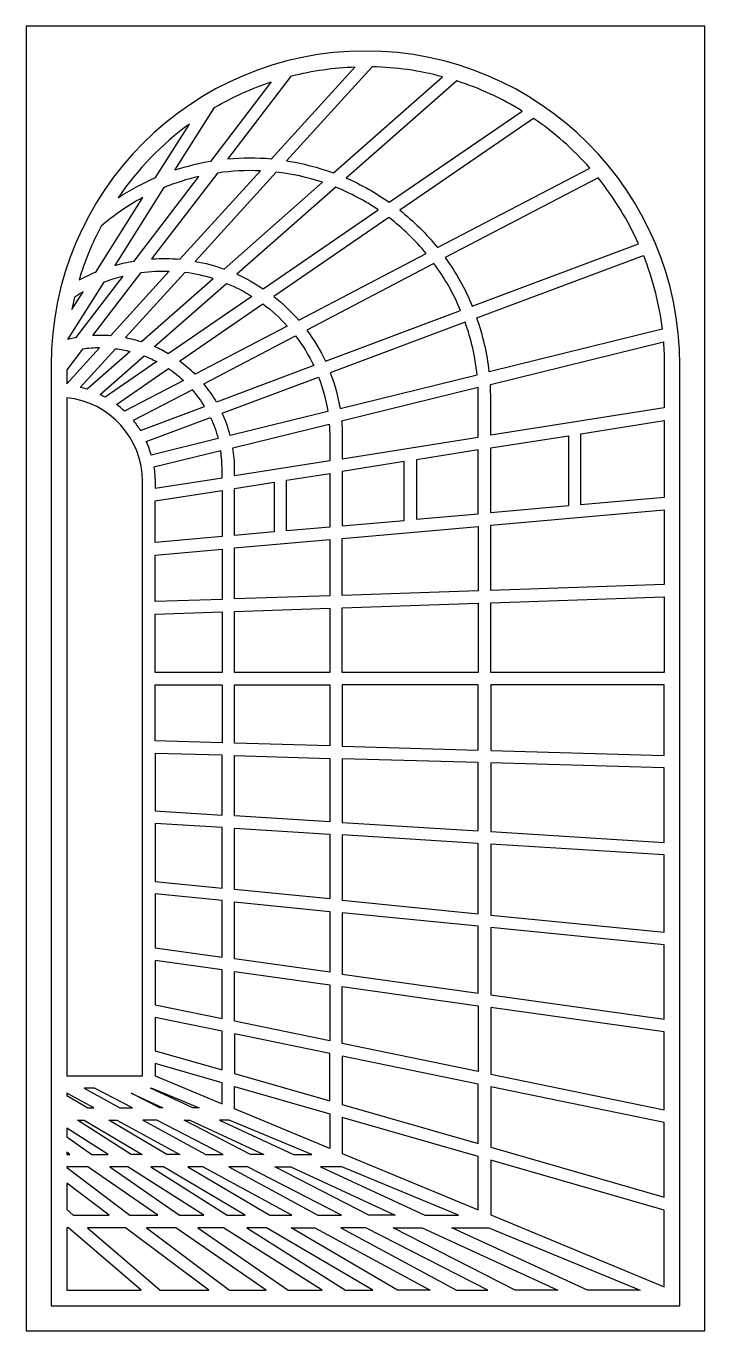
# Model space of a CAD drawing. Header units: millimetres. Extents: x 93 to 1180, y 203 to 2294.
import ezdxf

# ---------------------------------------------------------------- set-up
doc = ezdxf.new("R2010")
doc.units = ezdxf.units.MM
doc.layers.add('Default Layer', color=1, linetype='Continuous')

msp = doc.modelspace()

# ---------------------------------------------------------------- linework, layer by layer
at = {"layer": 'Default Layer'}
for points in [[(93.2, 203), (1180.4, 203), (1180.4, 2293.7), (93.2, 2293.7)], [(981.9, 1640.6), (1115.4, 1661.6), (1115.4, 1538.5), (981.9, 1526.7)], [(961.9, 1637.4), (961.9, 1524.9), (837.4, 1513.9), (837.4, 1617.8)], [(718.5, 1503.4), (817.4, 1512.1), (817.4, 1614.6), (718.5, 1599)], [(698.5, 1595.8), (599.6, 1580.2), (599.6, 1492.8), (698.5, 1501.6)], [(510.3, 1566.1), (579.6, 1577.1), (579.6, 1491.1), (510.3, 1484.9)], [(407.1, 1475.8), (299.7, 1466.3), (299.7, 1532.9), (407.1, 1549.8)], [(490.3, 1483.2), (427.1, 1477.6), (427.1, 1553), (490.3, 1563)], [(1115.4, 1518.4), (1115.4, 1399), (837.4, 1389.6), (837.4, 1493.8)], [(599.6, 1381.6), (599.6, 1472.8), (817.4, 1492), (817.4, 1389)], [(427.1, 1375.8), (427.1, 1457.5), (579.6, 1471), (579.6, 1381)], [(407.1, 1375.2), (299.7, 1371.5), (299.7, 1446.2), (407.1, 1455.7)], [(427.1, 1258.2), (427.1, 1355.8), (579.6, 1361), (579.6, 1258.2)], [(599.6, 1361.6), (817.4, 1369), (817.4, 1258.2), (599.6, 1258.2)], [(1115.4, 1379), (1115.4, 1258.2), (837.4, 1258.2), (837.4, 1369.6)], [(407.1, 1258.2), (299.7, 1258.2), (299.7, 1351.5), (407.1, 1355.1)], [(407.1, 1145.4), (299.7, 1148.4), (299.7, 1238.2), (407.1, 1238.2)], [(427.1, 1144.8), (427.1, 1238.2), (579.6, 1238.2), (579.6, 1140.4)], [(817.4, 1133.6), (817.4, 1238.2), (599.6, 1238.2), (599.6, 1139.9)], [(1115.4, 1125.1), (1115.4, 1238.2), (837.4, 1238.2), (837.4, 1133)], [(299.7, 1036.3), (407.1, 1029.6), (407.1, 1125.4), (299.7, 1128.4)], [(427.1, 1028.4), (427.1, 1124.8), (579.6, 1120.4), (579.6, 1018.9)], [(817.4, 1004.2), (817.4, 1113.6), (599.6, 1119.8), (599.6, 1017.7)], [(1115.4, 985.8), (1115.4, 1105.1), (837.4, 1113), (837.4, 1003)], [(299.7, 923.2), (407.1, 912.5), (407.1, 1009.6), (299.7, 1016.2)], [(427.1, 910.5), (427.1, 1008.3), (579.6, 998.9), (579.6, 895.2)], [(817.4, 871.4), (817.4, 984.2), (599.6, 997.7), (599.6, 893.2)], [(1115.4, 841.7), (1115.4, 965.7), (837.4, 982.9), (837.4, 869.4)], [(299.7, 816.9), (407.1, 801.8), (407.1, 892.4), (299.7, 903.1)], [(427.1, 799), (427.1, 890.4), (579.6, 875.1), (579.6, 777.6)], [(599.6, 774.8), (817.4, 744.2), (817.4, 851.3), (599.6, 873.1)], [(837.4, 741.4), (1115.4, 702.3), (1115.4, 821.6), (837.4, 849.3)], [(299.7, 725.5), (407.1, 703.4), (407.1, 781.6), (299.7, 796.7)], [(427.1, 699.3), (427.1, 778.8), (579.6, 757.4), (579.6, 667.8)], [(817.4, 618.8), (599.6, 663.7), (599.6, 754.6), (817.4, 724)], [(837.4, 614.6), (1115.4, 557.3), (1115.4, 682.1), (837.4, 721.2)], [(299.7, 652), (407.1, 621.1), (407.1, 683), (299.7, 705.1)], [(427.1, 615.4), (579.6, 571.5), (579.6, 647.4), (427.1, 678.8)], [(299.7, 611.5), (407.1, 567), (407.1, 600.3), (299.7, 631.2)], [(599.6, 565.8), (817.4, 503.1), (817.4, 598.4), (599.6, 643.3)], [(243.6, 560.6), (263.5, 560.6), (202.7, 591.8), (186, 591.8)], [(360, 560.6), (292.4, 591.8), (294.8, 591.8), (370.3, 560.6)], [(579.6, 550.7), (579.6, 495.5), (427.1, 558.7), (427.1, 594.6)], [(837.4, 497.3), (1115.4, 417.4), (1115.4, 536.9), (837.4, 594.2)], [(201.7, 560.6), (158.2, 584.1), (158.2, 580.4), (191.9, 560.6)], [(312.3, 560.6), (307.2, 560.6), (261.3, 584.1)], [(599.6, 487.2), (817.4, 397), (817.4, 482.3), (599.6, 544.9)], [(224.4, 485.9), (158.2, 527.9), (158.2, 513.7), (198.5, 485.9)], [(279.1, 485.9), (261.7, 485.9), (175.6, 540.6), (186.4, 540.6)], [(339.2, 485.9), (318.5, 485.9), (225.8, 540.6), (238.5, 540.6)], [(381.2, 485.9), (408.8, 485.9), (302.4, 540.6), (280.4, 540.6)], [(473.8, 485.9), (452.6, 485.9), (346.2, 540.6), (355.6, 540.6)], [(521.4, 485.9), (550.6, 485.9), (418.6, 540.6), (403.2, 540.6)], [(163.3, 485.9), (158.2, 489.4), (158.2, 485.9)], [(158.2, 464.6), (259.2, 388.4), (304, 388.4), (192.2, 465.9), (158.2, 465.9)], [(339.1, 388.4), (377.8, 388.4), (255.9, 465.9), (227.3, 465.9)], [(415.1, 388.4), (444.3, 388.4), (313.1, 465.9), (293.2, 465.9)], [(483.7, 388.4), (518.7, 388.4), (376.1, 465.9), (352.4, 465.9)], [(560.6, 388.4), (598.4, 388.4), (447.7, 465.9), (418, 465.9)], [(684.3, 388.4), (642.1, 388.4), (491.5, 465.9), (517, 465.9)], [(732, 388.4), (785.8, 388.4), (598.9, 465.9), (564.6, 465.9)], [(837.4, 388.7), (1115.4, 273.6), (1115.4, 396.5), (837.4, 476.5)], [(158.2, 397.3), (168.5, 388.4), (226, 388.4), (158.2, 439.5)], [(277.5, 268), (161.1, 368.4), (158.2, 368.4), (158.2, 268)], [(308.1, 268), (385.8, 268), (252.5, 368.4), (191.7, 368.4)], [(419, 268), (477.9, 268), (332.8, 368.4), (285.8, 368.4)], [(513, 268), (567.5, 268), (409.3, 368.4), (368, 368.4)], [(604.8, 268), (648.6, 268), (478.3, 368.4), (446.6, 368.4)], [(740.6, 268), (688, 268), (517.6, 368.4), (555.6, 368.4)], [(782.5, 268), (832.7, 268), (637.3, 368.4), (597.5, 368.4)], [(944.7, 268), (876.5, 268), (681, 368.4), (727.6, 368.4)], [(1076.7, 268), (992.3, 268), (775.2, 368.4), (834.1, 368.4)]]:
    msp.add_lwpolyline(points, close=True, dxfattribs=at)
for points in [[(1140.4, 1750.2, 1), (133.2, 1750.2), (133.2, 243), (1140.4, 243)], [(518.4, 2213.9, -0.053868), (620.2, 2228.4), (485.8, 2080.7, 0.045146), (416.4, 2080.5)], [(760.3, 2212.5, 0.059823), (647.4, 2228.6), (510.2, 2077.8, -0.050442), (585.3, 2058.5)], [(395.2, 2163.3, -0.052155), (485.9, 2204.3), (388.4, 2076.8, 0.038094), (331.6, 2062.7)], [(887.9, 2157.6, 0.060505), (783, 2205.8), (606.1, 2050.2, -0.05135), (674.8, 2011.5)], [(354.8, 2136.8, 0.086416), (240.7, 2018.8, -0.044129), (300.4, 2050.9)], [(996.1, 2066.3, 0.063012), (906, 2145.8), (691.7, 1998.8, -0.05548), (752.2, 1938.8)], [(314, 2034.9), (235.1, 1910.2, -0.028214), (266.5, 1917.3), (370, 2052.8, 0.040366)], [(468.6, 2061.8, 0.047523), (399.5, 2058.3), (294.2, 1920.6, -0.0399), (339.7, 1920.1)], [(568, 2043.4, 0.052187), (493.8, 2059.8), (363.8, 1916.8, -0.042026), (410.2, 1904.5)], [(1074.1, 1944.7, 0.065143), (1009.3, 2050.6), (764.5, 1922.7, -0.058015), (807.9, 1845)], [(657.1, 1999.4, 0.052742), (589.4, 2035.5), (430.9, 1896.1, -0.041935), (472.8, 1872.9)], [(280.3, 2019, 0.055907), (213.2, 1972.9, 0.048528), (178.2, 1887.1, -0.025626), (204.7, 1899.6)], [(734.1, 1929.3, 0.056982), (674.4, 1986.9), (490, 1860.5, -0.048168), (529.8, 1822.6)], [(1081.8, 1926.2, -0.064012), (1111.9, 1807.9), (835.1, 1739.7, 0.057867), (815.1, 1826.3)], [(789.2, 1837.9, 0.059524), (746.5, 1913.3), (542.6, 1806.7, -0.051098), (572.6, 1756.8)], [(160, 1791.7), (218.1, 1883.5, -0.029387), (247.9, 1893), (172.5, 1794.4, 0.014932)], [(228.4, 1797.6, 0.032697), (200.3, 1797.9), (277.5, 1898.8, -0.042431), (322.5, 1901.1)], [(252.5, 1794.5, -0.03042), (277.8, 1788.1), (392.8, 1889.2, 0.043529), (347.6, 1899.1)], [(184.5, 1867.7, 0.014866), (170.9, 1859.6, 0.010737), (166.6, 1839.5)], [(321, 1768.8, 0.028845), (299, 1780.1), (414.3, 1881.5, -0.043013), (454.9, 1860.7)], [(363.8, 1735.9, 0.037973), (339.1, 1757), (472.6, 1848.6, -0.049661), (511.5, 1813.1)], [(815.5, 1734.9, 0.059449), (796.4, 1819.3), (580.4, 1738.3, -0.052269), (596, 1680.8)], [(183.7, 1776), (158.2, 1742.8), (158.2, 1720.5), (210.7, 1778.2, 0.034898)], [(398.1, 1691.4, 0.041567), (377.8, 1720.6), (524.6, 1797.3, -0.052655), (553.8, 1749.7)], [(1113.9, 1787.8, -0.0197), (1115.4, 1750.2), (1115.4, 1681.9), (837.4, 1638), (837.4, 1697.1, 0.014573), (836.8, 1719.6)], [(191, 1711.8, 0.018355), (180, 1714.8), (236.4, 1776.8, -0.030805), (259.9, 1772.4)], [(219.7, 1699.4, 0.014265), (211.9, 1703.5), (282.2, 1765.3, -0.028685), (302.5, 1756.2)], [(250.7, 1676.8, 0.02706), (237.9, 1687.6), (321.5, 1744.9, -0.038913), (345.1, 1726.1)], [(420.2, 1637.5, 0.044654), (407.4, 1673.5), (561.7, 1731.3, -0.054008), (576.5, 1676)], [(817.4, 1697.1, 0.012031), (817, 1714.7), (598.5, 1660.8, -0.022255), (599.6, 1635.4), (599.6, 1600.5), (817.4, 1634.9)], [(279.7, 1563.7, 0.384571), (158.2, 1698.2), (158.2, 611.8), (279.7, 611.8)], [(264.9, 1661.6, -0.031458), (276.2, 1645.7), (379.1, 1684.3, 0.042726), (359.6, 1711.1)], [(293.7, 1606.3, 0.037126), (285.7, 1627.9), (388.6, 1666.5, -0.046245), (400.8, 1632.7)], [(427.1, 1583.8, 0.040019), (424.4, 1617.9), (578.8, 1656, -0.019359), (579.6, 1635.4), (579.6, 1597.3), (427.1, 1573.2)], [(299.7, 1563.7), (299.7, 1553.1), (407.1, 1570.1), (407.1, 1583.8, 0.037912), (404.9, 1613.1), (297.9, 1586.8, -0.037362)]]:
    msp.add_lwpolyline(points, format="xyb", close=True, dxfattribs=at)

doc.saveas('drawing.dxf')
